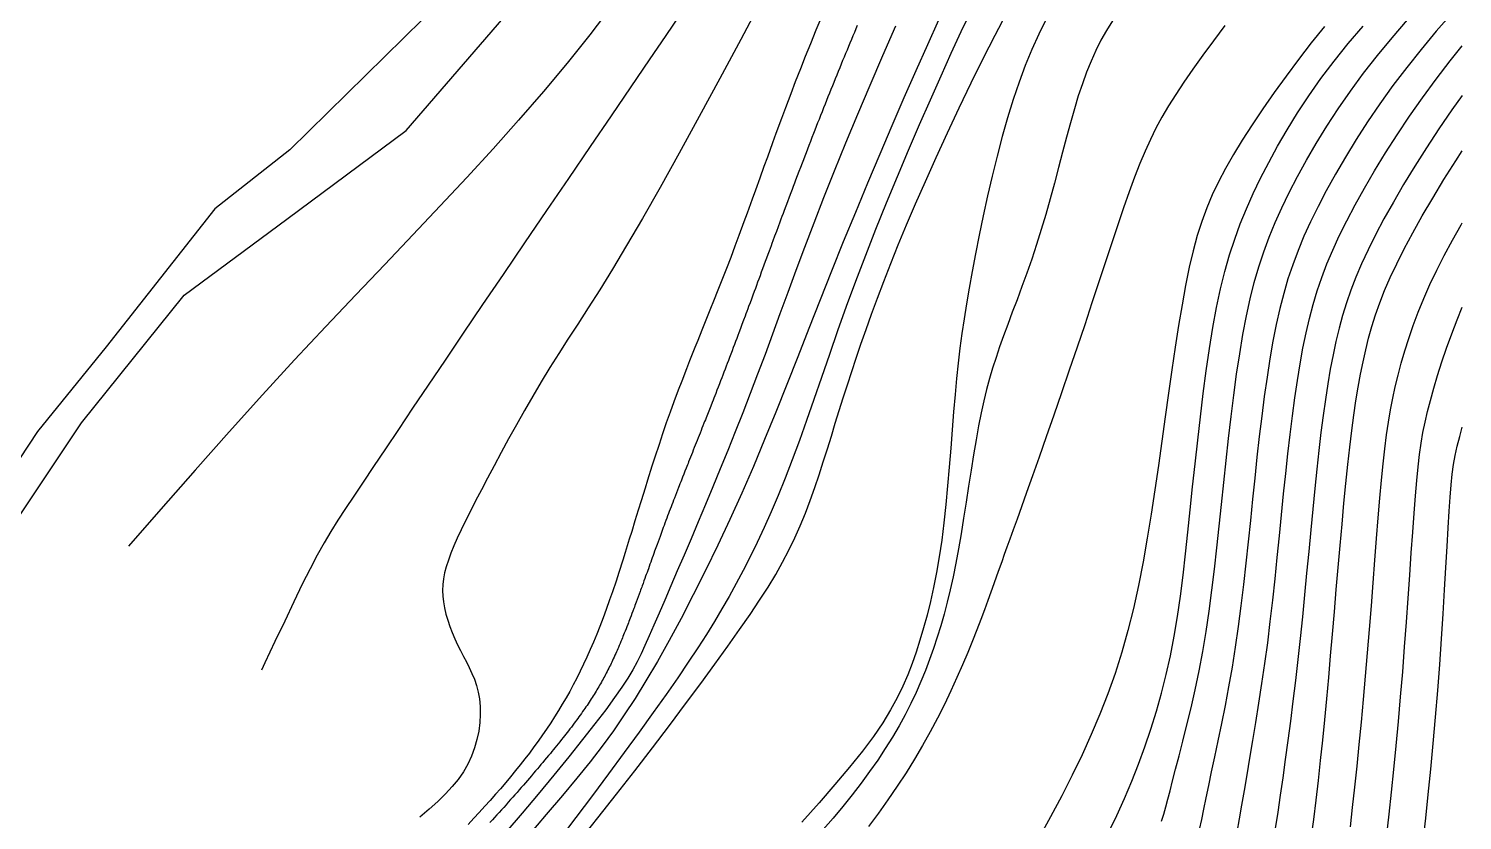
# Model space of a CAD drawing. Header units: metres. Extents: x -2219 to 517, y -3078 to 398.
# Drawn here: x 427 to 517.2, y 4.3 to 54.1 of the extents above; entities that cross this region are included whole.
import ezdxf

# ---------------------------------------------------------------- set-up
doc = ezdxf.new("R2010")
doc.units = ezdxf.units.M
doc.layers.add('TERRAIN_CONTOUR_1M', color=3, linetype='Continuous')
doc.layers.add('TERRAIN_CONTOUR_5M_SUPPLEMENT', color=4, linetype='Continuous')

msp = doc.modelspace()

# ---------------------------------------------------------------- linework, layer by layer
at = {"layer": 'TERRAIN_CONTOUR_1M'}
for points in [[(419.756, 12.331, 36), (422.381, 17.55, 36), (430.269, 29.339, 36), (436.737, 37.368, 36), (443.2, 42.154, 36), (450.714, 47.742, 36), (461.539, 60.278, 36), (464.635, 65.523, 36), (465.144, 70.559, 36), (463.087, 75.407, 36), (457.623, 80.216, 36), (454.389, 82.146, 36), (451.023, 85.2, 36), (445.694, 89.366, 36), (444.583, 89.931, 36)], [(463.588, 55.493, 37), (462.259, 53.753, 37), (460.838, 51.979, 37), (459.341, 50.184, 37), (457.782, 48.38, 37), (456.175, 46.578, 37), (454.533, 44.786, 37), (452.853, 42.991, 37), (451.129, 41.173, 37), (449.356, 39.314, 37), (447.529, 37.397, 37), (445.642, 35.402, 37), (443.69, 33.311, 37), (441.668, 31.106, 37), (439.575, 28.779, 37), (437.432, 26.362, 37), (435.265, 23.899, 37), (433.223, 21.573, 37)], [(467.977, 55.091, 38), (467.046, 53.713, 38), (466.007, 52.184, 38), (464.854, 50.49, 38), (463.605, 48.658, 38), (462.285, 46.724, 38), (460.921, 44.724, 38), (459.536, 42.694, 38), (458.156, 40.668, 38), (456.806, 38.684, 38), (455.511, 36.776, 38), (454.292, 34.975, 38), (453.153, 33.287, 38), (452.094, 31.714, 38), (451.115, 30.257, 38), (450.216, 28.916, 38), (449.397, 27.692, 38), (448.657, 26.587, 38), (447.996, 25.601, 38), (447.411, 24.729, 38), (446.89, 23.945, 38), (446.415, 23.213, 38), (445.97, 22.502, 38), (445.54, 21.777, 38), (445.107, 21.004, 38), (444.656, 20.151, 38), (444.17, 19.184, 38), (443.637, 18.08, 38), (443.061, 16.864, 38), (442.45, 15.569, 38), (441.814, 14.23, 38), (441.596, 13.781, 38)], [(473.063, 55.93, 39), (471.768, 53.475, 39), (470.456, 51.019, 39), (469.154, 48.613, 39), (467.889, 46.308, 39), (466.689, 44.157, 39), (465.579, 42.209, 39), (464.582, 40.502, 39), (463.689, 39.016, 39), (462.888, 37.717, 39), (462.163, 36.57, 39), (461.501, 35.54, 39), (460.888, 34.594, 39), (460.311, 33.698, 39), (459.755, 32.816, 39), (459.21, 31.922, 39), (458.674, 31.018, 39), (458.152, 30.111, 39), (457.645, 29.212, 39), (457.157, 28.327, 39), (456.689, 27.467, 39), (456.245, 26.639, 39), (455.827, 25.853, 39), (455.438, 25.115, 39), (455.077, 24.424, 39), (454.745, 23.778, 39), (454.442, 23.175, 39), (454.168, 22.611, 39), (453.923, 22.083, 39), (453.707, 21.59, 39), (453.519, 21.128, 39), (453.361, 20.695, 39), (453.231, 20.285, 39), (453.129, 19.895, 39), (453.056, 19.519, 39), (453.012, 19.153, 39), (452.996, 18.791, 39), (453.008, 18.429, 39), (453.048, 18.062, 39), (453.116, 17.686, 39), (453.208, 17.303, 39), (453.323, 16.916, 39), (453.457, 16.526, 39), (453.607, 16.137, 39), (453.77, 15.752, 39), (453.944, 15.372, 39), (454.125, 15.002, 39), (454.311, 14.641, 39), (454.496, 14.285, 39), (454.675, 13.93, 39), (454.845, 13.569, 39), (454.998, 13.197, 39), (455.132, 12.808, 39), (455.24, 12.396, 39), (455.319, 11.957, 39), (455.362, 11.485, 39), (455.369, 10.987, 39), (455.339, 10.47, 39), (455.271, 9.941, 39), (455.162, 9.407, 39), (455.013, 8.875, 39), (454.822, 8.353, 39), (454.588, 7.848, 39), (454.309, 7.365, 39), (453.984, 6.898, 39), (453.609, 6.439, 39), (453.181, 5.979, 39), (452.699, 5.51, 39), (452.159, 5.023, 39), (451.558, 4.51, 39)], [(486.234, 55.237, 44), (485.622, 53.948, 44), (484.992, 52.589, 44), (484.343, 51.156, 44), (483.674, 49.652, 44), (482.989, 48.086, 44), (482.297, 46.474, 44), (481.605, 44.831, 44), (480.92, 43.172, 44), (480.251, 41.511, 44), (479.604, 39.863, 44), (478.987, 38.242, 44), (478.406, 36.662, 44), (477.857, 35.127, 44), (477.337, 33.639, 44), (476.841, 32.202, 44), (476.364, 30.817, 44), (475.901, 29.487, 44), (475.449, 28.216, 44), (475.003, 27.005, 44), (474.559, 25.856, 44), (474.115, 24.766, 44), (473.673, 23.73, 44), (473.231, 22.745, 44), (472.79, 21.805, 44), (472.349, 20.906, 44), (471.909, 20.045, 44), (471.469, 19.216, 44), (471.027, 18.413, 44), (470.575, 17.623, 44), (470.103, 16.829, 44), (469.599, 16.015, 44), (469.054, 15.166, 44), (468.457, 14.265, 44), (467.797, 13.297, 44), (467.065, 12.245, 44), (466.254, 11.099, 44), (465.372, 9.871, 44), (464.433, 8.58, 44), (463.448, 7.242, 44), (462.43, 5.876, 44), (461.392, 4.501, 44), (460.346, 3.132, 44)], [(516.534, 55.118, 52), (515.532, 53.982, 52), (514.578, 52.847, 52), (513.67, 51.71, 52), (512.806, 50.567, 52), (511.986, 49.425, 52), (511.213, 48.288, 52), (510.488, 47.166, 52), (509.812, 46.064, 52), (509.186, 44.99, 52), (508.612, 43.95, 52), (508.091, 42.952, 52), (507.623, 41.999, 52), (507.205, 41.08, 52), (506.831, 40.183, 52), (506.498, 39.293, 52), (506.199, 38.396, 52), (505.93, 37.48, 52), (505.686, 36.529, 52), (505.463, 35.531, 52), (505.255, 34.475, 52), (505.061, 33.364, 52), (504.879, 32.203, 52), (504.709, 30.998, 52), (504.547, 29.756, 52), (504.394, 28.483, 52), (504.248, 27.183, 52), (504.106, 25.864, 52), (503.968, 24.531, 52), (503.831, 23.188, 52), (503.693, 21.842, 52), (503.55, 20.497, 52), (503.4, 19.158, 52), (503.24, 17.83, 52), (503.068, 16.518, 52), (502.88, 15.227, 52), (502.677, 13.963, 52), (502.46, 12.732, 52), (502.237, 11.543, 52), (502.011, 10.404, 52), (501.789, 9.323, 52), (501.575, 8.308, 52), (501.375, 7.367, 52), (501.195, 6.507, 52), (501.036, 5.733, 52), (500.891, 5.028, 52), (500.75, 4.373, 52), (500.603, 3.748, 52)], [(479.095, 54.347, 41), (479.003, 54.128, 41), (478.912, 53.91, 41), (478.819, 53.688, 41), (478.726, 53.466, 41), (478.634, 53.244, 41), (478.542, 53.023, 41), (478.45, 52.8, 41), (478.358, 52.578, 41), (478.266, 52.356, 41), (478.175, 52.134, 41), (478.082, 51.906, 41), (477.989, 51.679, 41), (477.896, 51.452, 41), (477.803, 51.224, 41), (477.711, 50.997, 41), (477.619, 50.769, 41), (477.527, 50.542, 41), (477.435, 50.314, 41), (477.343, 50.085, 41), (477.251, 49.855, 41), (477.159, 49.626, 41), (477.068, 49.396, 41), (476.972, 49.156, 41), (476.877, 48.916, 41), (476.782, 48.675, 41), (476.687, 48.435, 41), (476.6, 48.213, 41), (476.513, 47.991, 41), (476.426, 47.769, 41), (476.339, 47.547, 41), (476.243, 47.298, 41), (476.146, 47.05, 41), (476.05, 46.802, 41), (475.954, 46.553, 41), (475.871, 46.336, 41), (475.787, 46.118, 41), (475.704, 45.901, 41), (475.621, 45.683, 41), (475.519, 45.417, 41), (475.418, 45.151, 41), (475.317, 44.885, 41), (475.216, 44.619, 41), (475.141, 44.419, 41), (475.065, 44.22, 41), (474.99, 44.02, 41), (474.915, 43.82, 41), (474.809, 43.538, 41), (474.703, 43.256, 41), (474.598, 42.974, 41), (474.492, 42.693, 41), (474.425, 42.512, 41), (474.357, 42.332, 41), (474.29, 42.151, 41), (474.223, 41.97, 41), (474.114, 41.676, 41), (474.004, 41.382, 41), (473.895, 41.087, 41), (473.786, 40.793, 41), (473.726, 40.632, 41), (473.667, 40.472, 41), (473.607, 40.311, 41), (473.548, 40.15, 41), (473.466, 39.928, 41), (473.384, 39.706, 41), (473.302, 39.484, 41), (473.22, 39.262, 41), (473.138, 39.04, 41), (473.056, 38.817, 41), (472.974, 38.595, 41), (472.892, 38.373, 41), (472.821, 38.182, 41), (472.751, 37.991, 41), (472.68, 37.8, 41), (472.609, 37.609, 41), (472.521, 37.37, 41), (472.433, 37.131, 41), (472.345, 36.893, 41), (472.256, 36.654, 41), (472.201, 36.504, 41), (472.145, 36.355, 41), (472.09, 36.205, 41), (472.034, 36.055, 41), (471.937, 35.793, 41), (471.839, 35.531, 41), (471.741, 35.269, 41), (471.644, 35.007, 41), (471.576, 34.825, 41), (471.507, 34.643, 41), (471.439, 34.46, 41), (471.37, 34.278, 41), (471.292, 34.07, 41), (471.213, 33.863, 41), (471.135, 33.655, 41), (471.056, 33.448, 41), (470.986, 33.264, 41), (470.916, 33.081, 41), (470.846, 32.897, 41), (470.776, 32.714, 41), (470.706, 32.531, 41), (470.636, 32.349, 41), (470.565, 32.167, 41), (470.495, 31.985, 41), (470.418, 31.786, 41), (470.341, 31.588, 41), (470.264, 31.39, 41), (470.187, 31.192, 41), (470.13, 31.046, 41), (470.073, 30.901, 41), (470.016, 30.755, 41), (469.959, 30.61, 41), (469.875, 30.396, 41), (469.79, 30.182, 41), (469.706, 29.969, 41), (469.622, 29.755, 41), (469.578, 29.644, 41), (469.534, 29.533, 41), (469.49, 29.421, 41), (469.446, 29.31, 41), (469.385, 29.156, 41), (469.323, 29.003, 41), (469.262, 28.849, 41), (469.201, 28.695, 41), (469.139, 28.539, 41), (469.078, 28.384, 41), (469.016, 28.229, 41), (468.954, 28.073, 41), (468.895, 27.925, 41), (468.836, 27.776, 41), (468.777, 27.628, 41), (468.718, 27.479, 41), (468.659, 27.331, 41), (468.6, 27.182, 41), (468.541, 27.034, 41), (468.482, 26.885, 41), (468.443, 26.786, 41), (468.403, 26.687, 41), (468.364, 26.589, 41), (468.325, 26.49, 41), (468.25, 26.301, 41), (468.176, 26.112, 41), (468.101, 25.922, 41), (468.027, 25.733, 41), (467.981, 25.616, 41), (467.935, 25.498, 41), (467.889, 25.381, 41), (467.843, 25.263, 41), (467.779, 25.099, 41), (467.715, 24.934, 41), (467.651, 24.769, 41), (467.588, 24.605, 41), (467.534, 24.465, 41), (467.48, 24.325, 41), (467.426, 24.185, 41), (467.373, 24.045, 41), (467.32, 23.905, 41), (467.267, 23.766, 41), (467.214, 23.626, 41), (467.162, 23.486, 41), (467.105, 23.335, 41), (467.049, 23.184, 41), (466.993, 23.033, 41), (466.937, 22.882, 41), (466.889, 22.754, 41), (466.842, 22.625, 41), (466.795, 22.497, 41), (466.748, 22.368, 41), (466.684, 22.194, 41), (466.621, 22.021, 41), (466.558, 21.847, 41), (466.495, 21.673, 41), (466.457, 21.569, 41), (466.419, 21.465, 41), (466.382, 21.36, 41), (466.344, 21.256, 41), (466.295, 21.119, 41), (466.245, 20.982, 41), (466.196, 20.845, 41), (466.147, 20.707, 41), (466.097, 20.57, 41), (466.048, 20.433, 41), (465.999, 20.296, 41), (465.949, 20.159, 41), (465.906, 20.039, 41), (465.863, 19.92, 41), (465.82, 19.801, 41), (465.777, 19.681, 41), (465.723, 19.532, 41), (465.67, 19.383, 41), (465.616, 19.234, 41), (465.562, 19.085, 41), (465.529, 18.994, 41), (465.496, 18.903, 41), (465.463, 18.812, 41), (465.43, 18.721, 41), (465.368, 18.551, 41), (465.305, 18.382, 41), (465.243, 18.213, 41), (465.181, 18.043, 41), (465.144, 17.943, 41), (465.107, 17.843, 41), (465.069, 17.742, 41), (465.032, 17.642, 41), (464.975, 17.492, 41), (464.918, 17.342, 41), (464.862, 17.193, 41), (464.805, 17.043, 41), (464.766, 16.942, 41), (464.727, 16.842, 41), (464.688, 16.741, 41), (464.649, 16.641, 41), (464.595, 16.503, 41), (464.541, 16.366, 41), (464.486, 16.229, 41), (464.432, 16.092, 41), (464.392, 15.994, 41), (464.352, 15.895, 41), (464.312, 15.797, 41), (464.271, 15.699, 41), (464.219, 15.574, 41), (464.167, 15.449, 41), (464.114, 15.325, 41), (464.061, 15.201, 41), (464.02, 15.105, 41), (463.978, 15.01, 41), (463.936, 14.915, 41), (463.894, 14.821, 41), (463.843, 14.708, 41), (463.792, 14.595, 41), (463.74, 14.483, 41), (463.688, 14.371, 41), (463.645, 14.278, 41), (463.6, 14.185, 41), (463.556, 14.093, 41), (463.51, 14.001, 41), (463.459, 13.897, 41), (463.407, 13.793, 41), (463.354, 13.689, 41), (463.301, 13.586, 41), (463.252, 13.493, 41), (463.203, 13.399, 41), (463.153, 13.306, 41), (463.102, 13.214, 41), (463.048, 13.116, 41), (462.993, 13.018, 41), (462.938, 12.92, 41), (462.882, 12.823, 41), (462.826, 12.727, 41), (462.77, 12.631, 41), (462.712, 12.535, 41), (462.655, 12.439, 41), (462.596, 12.344, 41), (462.537, 12.248, 41), (462.478, 12.154, 41), (462.418, 12.059, 41), (462.352, 11.957, 41), (462.286, 11.855, 41), (462.219, 11.754, 41), (462.152, 11.653, 41), (462.087, 11.557, 41), (462.022, 11.461, 41), (461.957, 11.366, 41), (461.891, 11.271, 41), (461.813, 11.161, 41), (461.735, 11.05, 41), (461.656, 10.94, 41), (461.577, 10.831, 41), (461.505, 10.732, 41), (461.432, 10.633, 41), (461.359, 10.534, 41), (461.286, 10.436, 41), (461.194, 10.315, 41), (461.102, 10.193, 41), (461.01, 10.072, 41), (460.917, 9.952, 41), (460.835, 9.846, 41), (460.753, 9.741, 41), (460.671, 9.636, 41), (460.588, 9.532, 41), (460.483, 9.4, 41), (460.377, 9.268, 41), (460.271, 9.136, 41), (460.165, 9.004, 41), (460.069, 8.887, 41), (459.973, 8.769, 41), (459.877, 8.652, 41), (459.78, 8.535, 41), (459.661, 8.39, 41), (459.541, 8.246, 41), (459.421, 8.102, 41), (459.3, 7.958, 41), (459.189, 7.826, 41), (459.078, 7.694, 41), (458.966, 7.562, 41), (458.854, 7.43, 41), (458.726, 7.28, 41), (458.597, 7.13, 41), (458.469, 6.981, 41), (458.34, 6.831, 41), (458.21, 6.682, 41), (458.081, 6.533, 41), (457.951, 6.384, 41), (457.821, 6.235, 41), (457.686, 6.081, 41), (457.55, 5.928, 41), (457.415, 5.774, 41), (457.279, 5.621, 41), (457.134, 5.459, 41), (456.99, 5.297, 41), (456.845, 5.136, 41), (456.699, 4.974, 41), (456.558, 4.818, 41), (456.417, 4.662, 41), (456.275, 4.506, 41), (456.133, 4.351, 41), (455.977, 4.181, 41)], [(481.509, 54.305, 42), (480.692, 52.442, 42), (479.89, 50.581, 42), (479.11, 48.739, 42), (478.361, 46.933, 42), (477.647, 45.181, 42), (476.977, 43.5, 42), (476.355, 41.902, 42), (475.776, 40.383, 42), (475.233, 38.933, 42), (474.72, 37.544, 42), (474.229, 36.206, 42), (473.754, 34.909, 42), (473.289, 33.645, 42), (472.825, 32.404, 42), (472.358, 31.178, 42), (471.888, 29.968, 42), (471.416, 28.775, 42), (470.944, 27.599, 42), (470.473, 26.443, 42), (470.005, 25.307, 42), (469.541, 24.193, 42), (469.083, 23.103, 42), (468.633, 22.038, 42), (468.193, 21.006, 42), (467.769, 20.014, 42), (467.362, 19.07, 42), (466.978, 18.182, 42), (466.62, 17.357, 42), (466.292, 16.603, 42), (465.996, 15.928, 42), (465.735, 15.333, 42), (465.49, 14.798, 42), (465.242, 14.294, 42), (464.972, 13.793, 42), (464.659, 13.27, 42), (464.283, 12.695, 42), (463.824, 12.041, 42), (463.263, 11.281, 42), (462.586, 10.395, 42), (461.804, 9.398, 42), (460.936, 8.314, 42), (460, 7.166, 42), (459.015, 5.976, 42), (457.998, 4.767, 42), (456.969, 3.564, 42)], [(484.211, 54.673, 43), (483.507, 53.121, 43), (482.779, 51.491, 43), (482.033, 49.792, 43), (481.274, 48.039, 43), (480.507, 46.243, 43), (479.738, 44.417, 43), (478.973, 42.574, 43), (478.217, 40.728, 43), (477.476, 38.89, 43), (476.754, 37.072, 43), (476.047, 35.275, 43), (475.35, 33.499, 43), (474.658, 31.744, 43), (473.965, 30.008, 43), (473.267, 28.292, 43), (472.557, 26.595, 43), (471.83, 24.916, 43), (471.083, 23.257, 43), (470.321, 21.628, 43), (469.551, 20.039, 43), (468.778, 18.502, 43), (468.01, 17.029, 43), (467.253, 15.63, 43), (466.514, 14.316, 43), (465.799, 13.1, 43), (465.111, 11.986, 43), (464.434, 10.949, 43), (463.75, 9.961, 43), (463.037, 8.99, 43), (462.277, 8.007, 43), (461.449, 6.981, 43), (460.535, 5.881, 43), (459.515, 4.679, 43), (458.375, 3.352, 43)], [(490.99, 54.744, 46), (490.519, 53.812, 46), (490.078, 52.844, 46), (489.665, 51.836, 46), (489.274, 50.787, 46), (488.905, 49.691, 46), (488.552, 48.546, 46), (488.214, 47.352, 46), (487.89, 46.122, 46), (487.583, 44.871, 46), (487.293, 43.616, 46), (487.021, 42.372, 46), (486.768, 41.155, 46), (486.535, 39.981, 46), (486.324, 38.867, 46), (486.135, 37.822, 46), (485.966, 36.834, 46), (485.815, 35.886, 46), (485.68, 34.96, 46), (485.558, 34.037, 46), (485.447, 33.101, 46), (485.345, 32.133, 46), (485.25, 31.116, 46), (485.159, 30.038, 46), (485.07, 28.908, 46), (484.979, 27.742, 46), (484.884, 26.558, 46), (484.783, 25.37, 46), (484.673, 24.195, 46), (484.55, 23.048, 46), (484.412, 21.946, 46), (484.258, 20.901, 46), (484.087, 19.912, 46), (483.902, 18.974, 46), (483.703, 18.084, 46), (483.491, 17.236, 46), (483.269, 16.427, 46), (483.037, 15.651, 46), (482.796, 14.905, 46), (482.546, 14.182, 46), (482.275, 13.471, 46), (481.968, 12.757, 46), (481.612, 12.027, 46), (481.193, 11.267, 46), (480.697, 10.463, 46), (480.109, 9.603, 46), (479.415, 8.671, 46), (478.607, 7.658, 46), (477.693, 6.568, 46), (476.689, 5.411, 46), (475.609, 4.194, 46)], [(495.16, 54.648, 47), (494.78, 54.037, 47), (494.43, 53.414, 47), (494.108, 52.773, 47), (493.808, 52.108, 47), (493.527, 51.414, 47), (493.261, 50.684, 47), (493.004, 49.913, 47), (492.755, 49.095, 47), (492.507, 48.227, 47), (492.26, 47.316, 47), (492.011, 46.372, 47), (491.759, 45.404, 47), (491.501, 44.423, 47), (491.236, 43.439, 47), (490.962, 42.46, 47), (490.677, 41.498, 47), (490.379, 40.56, 47), (490.074, 39.648, 47), (489.764, 38.765, 47), (489.454, 37.912, 47), (489.148, 37.088, 47), (488.851, 36.296, 47), (488.567, 35.537, 47), (488.3, 34.812, 47), (488.053, 34.119, 47), (487.825, 33.448, 47), (487.614, 32.785, 47), (487.418, 32.119, 47), (487.234, 31.435, 47), (487.059, 30.72, 47), (486.892, 29.961, 47), (486.731, 29.146, 47), (486.572, 28.265, 47), (486.415, 27.33, 47), (486.259, 26.355, 47), (486.103, 25.355, 47), (485.946, 24.345, 47), (485.788, 23.341, 47), (485.628, 22.357, 47), (485.464, 21.409, 47), (485.296, 20.508, 47), (485.123, 19.652, 47), (484.943, 18.835, 47), (484.754, 18.052, 47), (484.557, 17.297, 47), (484.349, 16.564, 47), (484.129, 15.848, 47), (483.895, 15.143, 47), (483.647, 14.443, 47), (483.382, 13.748, 47), (483.098, 13.054, 47), (482.792, 12.361, 47), (482.463, 11.666, 47), (482.107, 10.967, 47), (481.722, 10.264, 47), (481.307, 9.555, 47), (480.859, 8.837, 47), (480.38, 8.113, 47), (479.872, 7.385, 47), (479.336, 6.653, 47), (478.774, 5.921, 47), (478.189, 5.189, 47), (477.582, 4.46, 47), (476.956, 3.735, 47)], [(502.227, 54.343, 48), (501.51, 53.386, 48), (500.836, 52.47, 48), (500.213, 51.599, 48), (499.645, 50.78, 48), (499.137, 50.014, 48), (498.681, 49.287, 48), (498.27, 48.583, 48), (497.893, 47.884, 48), (497.541, 47.174, 48), (497.206, 46.435, 48), (496.878, 45.651, 48), (496.548, 44.804, 48), (496.209, 43.88, 48), (495.857, 42.881, 48), (495.492, 41.81, 48), (495.111, 40.671, 48), (494.714, 39.469, 48), (494.298, 38.206, 48), (493.863, 36.887, 48), (493.407, 35.516, 48), (492.93, 34.101, 48), (492.439, 32.662, 48), (491.945, 31.226, 48), (491.457, 29.816, 48), (490.983, 28.459, 48), (490.534, 27.179, 48), (490.119, 26.001, 48), (489.747, 24.95, 48), (489.424, 24.044, 48), (489.147, 23.268, 48), (488.908, 22.602, 48), (488.7, 22.023, 48), (488.515, 21.51, 48), (488.346, 21.041, 48), (488.186, 20.595, 48), (488.027, 20.151, 48), (487.864, 19.688, 48), (487.692, 19.203, 48), (487.51, 18.69, 48), (487.314, 18.148, 48), (487.102, 17.573, 48), (486.871, 16.961, 48), (486.619, 16.311, 48), (486.344, 15.618, 48), (486.042, 14.882, 48), (485.715, 14.107, 48), (485.361, 13.3, 48), (484.981, 12.468, 48), (484.576, 11.617, 48), (484.145, 10.754, 48), (483.688, 9.886, 48), (483.206, 9.019, 48), (482.699, 8.159, 48), (482.166, 7.306, 48), (481.609, 6.459, 48), (481.028, 5.615, 48), (480.422, 4.775, 48), (479.792, 3.937, 48)], [(508.492, 54.288, 49), (507.666, 53.256, 49), (506.859, 52.212, 49), (506.076, 51.165, 49), (505.325, 50.124, 49), (504.611, 49.1, 49), (503.942, 48.101, 49), (503.324, 47.138, 49), (502.763, 46.218, 49), (502.264, 45.347, 49), (501.822, 44.51, 49), (501.431, 43.688, 49), (501.083, 42.862, 49), (500.771, 42.012, 49), (500.489, 41.119, 49), (500.231, 40.163, 49), (499.988, 39.126, 49), (499.756, 37.992, 49), (499.532, 36.769, 49), (499.314, 35.468, 49), (499.101, 34.1, 49), (498.89, 32.676, 49), (498.682, 31.209, 49), (498.473, 29.709, 49), (498.263, 28.189, 49), (498.049, 26.659, 49), (497.828, 25.125, 49), (497.596, 23.597, 49), (497.348, 22.079, 49), (497.081, 20.58, 49), (496.79, 19.105, 49), (496.472, 17.662, 49), (496.122, 16.258, 49), (495.736, 14.896, 49), (495.314, 13.571, 49), (494.855, 12.273, 49), (494.357, 10.992, 49), (493.82, 9.72, 49), (493.243, 8.448, 49), (492.625, 7.165, 49), (491.965, 5.864, 49), (491.263, 4.537, 49), (490.525, 3.19, 49)], [(498.233, 4.267, 51), (498.379, 4.712, 51), (498.509, 5.162, 51), (498.637, 5.644, 51), (498.775, 6.186, 51), (498.936, 6.814, 51), (499.128, 7.548, 51), (499.349, 8.384, 51), (499.589, 9.312, 51), (499.842, 10.321, 51), (500.101, 11.401, 51), (500.359, 12.54, 51), (500.607, 13.728, 51), (500.839, 14.955, 51), (501.049, 16.211, 51), (501.239, 17.493, 51), (501.412, 18.797, 51), (501.572, 20.123, 51), (501.723, 21.466, 51), (501.868, 22.826, 51), (502.01, 24.198, 51), (502.154, 25.582, 51), (502.301, 26.973, 51), (502.455, 28.361, 51), (502.617, 29.737, 51), (502.787, 31.09, 51), (502.968, 32.41, 51), (503.16, 33.686, 51), (503.366, 34.907, 51), (503.587, 36.063, 51), (503.823, 37.149, 51), (504.08, 38.173, 51), (504.362, 39.15, 51), (504.672, 40.096, 51), (505.015, 41.023, 51), (505.395, 41.947, 51), (505.816, 42.881, 51), (506.282, 43.841, 51), (506.798, 44.836, 51), (507.363, 45.866, 51), (507.979, 46.924, 51), (508.645, 48.006, 51), (509.363, 49.106, 51), (510.131, 50.218, 51), (510.952, 51.337, 51), (511.825, 52.458, 51), (512.75, 53.577, 51), (513.731, 54.698, 51)], [(502.991, 3.584, 53), (503.145, 4.412, 53), (503.296, 5.279, 53), (503.453, 6.2, 53), (503.623, 7.185, 53), (503.802, 8.231, 53), (503.989, 9.334, 53), (504.18, 10.487, 53), (504.372, 11.686, 53), (504.562, 12.924, 53), (504.746, 14.197, 53), (504.922, 15.5, 53), (505.086, 16.826, 53), (505.241, 18.168, 53), (505.387, 19.519, 53), (505.527, 20.872, 53), (505.662, 22.218, 53), (505.795, 23.551, 53), (505.926, 24.863, 53), (506.059, 26.146, 53), (506.194, 27.394, 53), (506.333, 28.604, 53), (506.478, 29.775, 53), (506.63, 30.906, 53), (506.791, 31.996, 53), (506.962, 33.042, 53), (507.144, 34.044, 53), (507.339, 34.999, 53), (507.55, 35.91, 53), (507.78, 36.787, 53), (508.036, 37.643, 53), (508.324, 38.49, 53), (508.648, 39.343, 53), (509.015, 40.214, 53), (509.43, 41.116, 53), (509.899, 42.063, 53), (510.426, 43.064, 53), (511.009, 44.113, 53), (511.645, 45.204, 53), (512.331, 46.326, 53), (513.064, 47.471, 53), (513.841, 48.631, 53), (514.659, 49.798, 53), (515.515, 50.962, 53), (516.406, 52.118, 53), (517.171, 53.064, 53)], [(517.171, 49.95, 54), (516.513, 49.029, 54), (515.696, 47.838, 54), (514.915, 46.654, 54), (514.174, 45.486, 54), (513.478, 44.343, 54), (512.831, 43.237, 54), (512.239, 42.177, 54), (511.707, 41.174, 54), (511.237, 40.234, 54), (510.825, 39.347, 54), (510.465, 38.503, 54), (510.149, 37.687, 54), (509.873, 36.889, 54), (509.63, 36.094, 54), (509.413, 35.291, 54), (509.215, 34.467, 54), (509.033, 33.612, 54), (508.862, 32.72, 54), (508.702, 31.789, 54), (508.552, 30.815, 54), (508.409, 29.795, 54), (508.272, 28.725, 54), (508.14, 27.604, 54), (508.011, 26.428, 54), (507.884, 25.195, 54), (507.758, 23.914, 54), (507.632, 22.594, 54), (507.504, 21.246, 54), (507.374, 19.88, 54), (507.242, 18.506, 54), (507.105, 17.133, 54), (506.963, 15.772, 54), (506.816, 14.432, 54), (506.663, 13.116, 54), (506.507, 11.828, 54), (506.349, 10.57, 54), (506.189, 9.345, 54), (506.029, 8.155, 54), (505.87, 7.004, 54), (505.712, 5.894, 54), (505.557, 4.826, 54), (505.398, 3.795, 54)], [(510.125, 3.915, 56), (510.268, 5.126, 56), (510.409, 6.396, 56), (510.55, 7.718, 56), (510.688, 9.085, 56), (510.824, 10.49, 56), (510.957, 11.925, 56), (511.086, 13.383, 56), (511.211, 14.856, 56), (511.332, 16.338, 56), (511.449, 17.813, 56), (511.562, 19.268, 56), (511.672, 20.688, 56), (511.779, 22.059, 56), (511.884, 23.366, 56), (511.988, 24.595, 56), (512.09, 25.731, 56), (512.192, 26.766, 56), (512.297, 27.709, 56), (512.406, 28.577, 56), (512.524, 29.386, 56), (512.652, 30.151, 56), (512.793, 30.888, 56), (512.951, 31.614, 56), (513.127, 32.345, 56), (513.325, 33.093, 56), (513.548, 33.861, 56), (513.799, 34.651, 56), (514.079, 35.463, 56), (514.392, 36.298, 56), (514.741, 37.155, 56), (515.128, 38.037, 56), (515.556, 38.943, 56), (516.027, 39.873, 56), (516.542, 40.828, 56), (517.1, 41.807, 56), (517.171, 41.924, 56)], [(512.418, 3.43, 57), (512.563, 4.714, 57), (512.71, 6.082, 57), (512.858, 7.518, 57), (513.005, 9.01, 57), (513.149, 10.541, 57), (513.287, 12.099, 57), (513.419, 13.668, 57), (513.541, 15.235, 57), (513.655, 16.782, 57), (513.762, 18.295, 57), (513.862, 19.755, 57), (513.957, 21.147, 57), (514.047, 22.455, 57), (514.133, 23.663, 57), (514.216, 24.753, 57), (514.298, 25.717, 57), (514.383, 26.571, 57), (514.473, 27.34, 57), (514.574, 28.049, 57), (514.689, 28.72, 57), (514.823, 29.379, 57), (514.979, 30.049, 57), (515.162, 30.754, 57), (515.375, 31.513, 57), (515.617, 32.321, 57), (515.887, 33.168, 57), (516.183, 34.042, 57), (516.503, 34.933, 57), (516.847, 35.83, 57), (517.171, 36.623, 57)], [(514.716, 3.032, 58), (514.87, 4.445, 58), (515.028, 5.951, 58), (515.186, 7.529, 58), (515.341, 9.158, 58), (515.488, 10.815, 58), (515.626, 12.481, 58), (515.75, 14.132, 58), (515.862, 15.752, 58), (515.962, 17.321, 58), (516.053, 18.822, 58), (516.135, 20.236, 58), (516.209, 21.545, 58), (516.278, 22.731, 58), (516.342, 23.775, 58), (516.404, 24.668, 58), (516.468, 25.433, 58), (516.54, 26.104, 58), (516.624, 26.712, 58), (516.727, 27.289, 58), (516.853, 27.869, 58), (517.008, 28.483, 58), (517.171, 29.066, 58)]]:
    msp.add_polyline3d(points, dxfattribs=at)
at = {"layer": 'TERRAIN_CONTOUR_5M_SUPPLEMENT'}
for points in [[(443.189, 81.954, 35), (445.399, 81.67, 35), (449.599, 80.66, 35), (454.997, 77.956, 35), (457.635, 76.126, 35), (459.466, 72.411, 35), (460.22, 68.967, 35), (459.466, 65.524, 35), (456.526, 61.189, 35), (452.948, 55.919, 35), (443.385, 46.514, 35), (438.673, 42.815, 35), (431.818, 34.116, 35), (427.515, 28.796, 35), (418.947, 15.831, 35), (417.649, 13.941, 35)], [(461.581, 2.976, 45), (462.774, 4.474, 45), (463.948, 5.967, 45), (465.094, 7.441, 45), (466.204, 8.887, 45), (467.271, 10.292, 45), (468.287, 11.646, 45), (469.244, 12.937, 45), (470.135, 14.154, 45), (470.951, 15.285, 45), (471.688, 16.325, 45), (472.35, 17.282, 45), (472.945, 18.171, 45), (473.48, 19.005, 45), (473.961, 19.801, 45), (474.398, 20.57, 45), (474.796, 21.329, 45), (475.163, 22.09, 45), (475.505, 22.865, 45), (475.827, 23.654, 45), (476.13, 24.454, 45), (476.418, 25.262, 45), (476.692, 26.074, 45), (476.956, 26.888, 45), (477.212, 27.701, 45), (477.463, 28.508, 45), (477.711, 29.31, 45), (477.961, 30.11, 45), (478.214, 30.914, 45), (478.473, 31.729, 45), (478.744, 32.561, 45), (479.027, 33.415, 45), (479.327, 34.299, 45), (479.647, 35.217, 45), (479.989, 36.176, 45), (480.359, 37.183, 45), (480.76, 38.242, 45), (481.197, 39.36, 45), (481.672, 40.543, 45), (482.192, 41.796, 45), (482.759, 43.126, 45), (483.379, 44.537, 45), (484.051, 46.031, 45), (484.765, 47.582, 45), (485.508, 49.158, 45), (486.264, 50.729, 45), (487.02, 52.264, 45), (487.762, 53.731, 45), (488.476, 55.099, 45)], [(476.8, 54.795, 40), (476.494, 54.054, 40), (476.147, 53.203, 40), (475.826, 52.406, 40), (475.515, 51.619, 40), (475.196, 50.801, 40), (474.909, 50.05, 40), (474.575, 49.165, 40), (474.328, 48.5, 40), (473.978, 47.55, 40), (473.767, 46.972, 40), (473.438, 46.065, 40), (473.222, 45.468, 40), (472.956, 44.73, 40), (472.69, 43.992, 40), (472.48, 43.41, 40), (472.166, 42.545, 40), (471.965, 41.995, 40), (471.647, 41.132, 40), (471.397, 40.46, 40), (471.129, 39.754, 40), (470.857, 39.049, 40), (470.609, 38.413, 40), (470.277, 37.575, 40), (470.088, 37.101, 40), (469.82, 36.435, 40), (469.569, 35.81, 40), (469.311, 35.17, 40), (469.053, 34.529, 40), (468.877, 34.088, 40), (468.544, 33.251, 40), (468.343, 32.739, 40), (468.044, 31.966, 40), (467.826, 31.393, 40), (467.555, 30.665, 40), (467.316, 30.009, 40), (467.079, 29.339, 40), (466.837, 28.636, 40), (466.618, 27.982, 40), (466.357, 27.183, 40), (466.171, 26.605, 40), (465.892, 25.72, 40), (465.737, 25.222, 40), (465.495, 24.437, 40), (465.313, 23.847, 40), (465.106, 23.17, 40), (464.898, 22.494, 40), (464.749, 22.01, 40), (464.49, 21.177, 40), (464.336, 20.688, 40), (464.087, 19.91, 40), (463.914, 19.38, 40), (463.688, 18.708, 40), (463.508, 18.189, 40), (463.29, 17.58, 40), (463.101, 17.07, 40), (462.891, 16.523, 40), (462.697, 16.036, 40), (462.487, 15.529, 40), (462.288, 15.066, 40), (462.076, 14.591, 40), (461.871, 14.147, 40), (461.655, 13.7, 40), (461.441, 13.272, 40), (461.221, 12.848, 40), (460.996, 12.433, 40), (460.769, 12.029, 40), (460.534, 11.624, 40), (460.299, 11.235, 40), (460.05, 10.836, 40), (459.806, 10.458, 40), (459.543, 10.064, 40), (459.289, 9.694, 40), (459.013, 9.304, 40), (458.749, 8.94, 40), (458.459, 8.551, 40), (458.184, 8.194, 40), (457.879, 7.804, 40), (457.594, 7.45, 40), (457.272, 7.058, 40), (456.978, 6.707, 40), (456.641, 6.312, 40), (456.335, 5.96, 40), (455.989, 5.568, 40), (455.664, 5.207, 40), (455.308, 4.815, 40), (454.967, 4.445, 40), (454.609, 4.063, 40)], [(494.913, 3.55, 50), (495.424, 4.623, 50), (495.908, 5.698, 50), (496.366, 6.777, 50), (496.797, 7.861, 50), (497.201, 8.954, 50), (497.577, 10.061, 50), (497.926, 11.183, 50), (498.245, 12.325, 50), (498.536, 13.491, 50), (498.798, 14.683, 50), (499.031, 15.904, 50), (499.238, 17.155, 50), (499.425, 18.437, 50), (499.595, 19.748, 50), (499.754, 21.09, 50), (499.904, 22.463, 50), (500.052, 23.866, 50), (500.201, 25.3, 50), (500.355, 26.762, 50), (500.516, 28.24, 50), (500.686, 29.718, 50), (500.866, 31.182, 50), (501.056, 32.617, 50), (501.26, 34.007, 50), (501.477, 35.339, 50), (501.71, 36.595, 50), (501.96, 37.768, 50), (502.231, 38.866, 50), (502.525, 39.904, 50), (502.846, 40.898, 50), (503.198, 41.863, 50), (503.585, 42.813, 50), (504.009, 43.764, 50), (504.474, 44.729, 50), (504.984, 45.723, 50), (505.541, 46.742, 50), (506.146, 47.785, 50), (506.802, 48.846, 50), (507.512, 49.923, 50), (508.277, 51.011, 50), (509.098, 52.106, 50), (509.979, 53.205, 50), (510.922, 54.306, 50)], [(507.652, 3.179, 55), (507.817, 4.372, 55), (507.971, 5.587, 55), (508.117, 6.822, 55), (508.256, 8.078, 55), (508.389, 9.355, 55), (508.518, 10.653, 55), (508.643, 11.97, 55), (508.765, 13.308, 55), (508.885, 14.666, 55), (509.004, 16.044, 55), (509.123, 17.44, 55), (509.242, 18.843, 55), (509.362, 20.241, 55), (509.481, 21.621, 55), (509.601, 22.97, 55), (509.722, 24.276, 55), (509.842, 25.527, 55), (509.964, 26.71, 55), (510.086, 27.815, 55), (510.211, 28.847, 55), (510.34, 29.814, 55), (510.473, 30.723, 55), (510.614, 31.582, 55), (510.763, 32.398, 55), (510.922, 33.18, 55), (511.092, 33.935, 55), (511.276, 34.672, 55), (511.48, 35.401, 55), (511.71, 36.135, 55), (511.975, 36.885, 55), (512.281, 37.663, 55), (512.635, 38.481, 55), (513.044, 39.351, 55), (513.515, 40.285, 55), (514.053, 41.291, 55), (514.654, 42.361, 55), (515.31, 43.483, 55), (516.017, 44.645, 55), (516.766, 45.837, 55), (517.171, 46.46, 55)]]:
    msp.add_polyline3d(points, dxfattribs=at)

doc.saveas('drawing.dxf')
